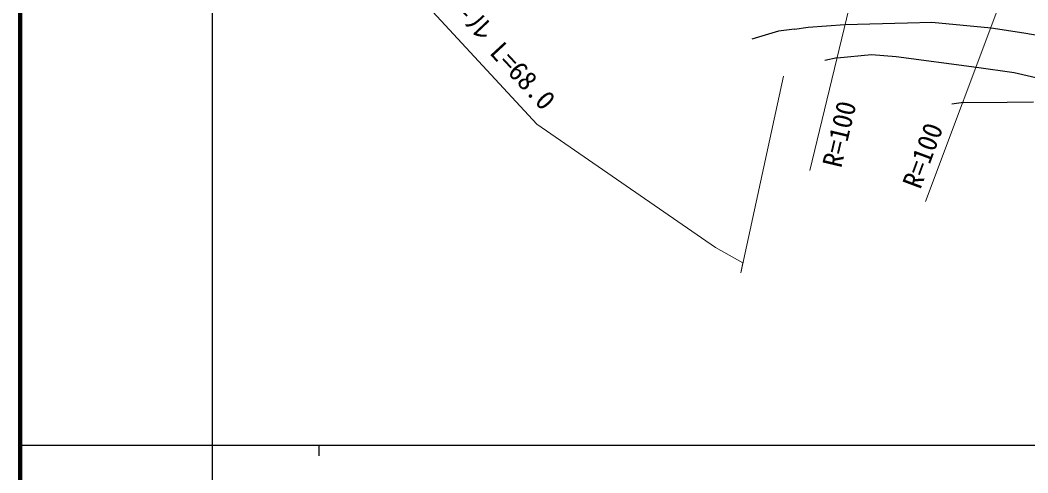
# Model space of a CAD drawing. Units: millimetres, scale not verified. Extents: x 40000 to 680000, y 20000 to 380000.
# Drawn here: x 40000 to 134424, y 202409 to 244824 of the extents above; entities that cross this region are included whole.
import ezdxf
from ezdxf.enums import TextEntityAlignment as Align

# ---------------------------------------------------------------- set-up
doc = ezdxf.new("R2010")
doc.units = ezdxf.units.MM
doc.header["$LTSCALE"] = 1000
for name, color, linetype, lineweight in [('M-BGD', 7, 'Continuous', 25), ('M-STR-HTXT', 7, 'Continuous', 13), ('M-TTL', 2, 'Continuous', 140), ('M-TTL-BAND', 7, 'Continuous', 25)]:
    doc.layers.add(name, color=color, linetype=linetype, lineweight=lineweight)
doc.styles.add('ＭＳ ゴシック', font='')
doc.styles.get('ＭＳ ゴシック').set_extended_font_data('MS Gothic')

msp = doc.modelspace()

# ---------------------------------------------------------------- linework, layer by layer
at = {"layer": 'M-BGD'}
for p, q in [((117287, 244409), (123132, 244563)), ((123132, 244563), (125419, 244639)), ((125419, 244639), (130973, 244093)), ((111049, 243804), (108556, 243035)), ((112563, 243995), (111049, 243804)), ((112563, 243995), (113824, 244167)), ((113824, 244167), (117287, 244409)), ((130973, 244093), (134061, 243630)), ((134061, 243630), (144718, 241744)), ((116571, 241304), (115399, 241052)), ((116571, 241304), (119774, 241613)), ((119774, 241613), (122078, 241434)), ((122078, 241434), (129617, 240434)), ((129617, 240434), (133133, 239916)), ((133133, 239916), (135979, 239267)), ((128405, 237124), (127314, 236963)), ((128405, 237124), (132477, 237154)), ((132477, 237154), (134939, 237157))]:
    msp.add_line(p, q, dxfattribs=at)
at = {"layer": 'M-STR-HTXT'}
for p, q in [((120122, 256065), (113984, 230740)), ((70407, 254542), (88402, 235091)), ((124825, 227828), (133899, 252022)), ((107540, 221152), (111539, 239591)), ((88402, 235091), (105167, 223532)), ((105167, 223532), (107729, 222098)), ((107729, 222098), (107540, 221152))]:
    msp.add_line(p, q, dxfattribs=at)
at = {"layer": 'M-TTL'}
msp.add_line((40000, 380000), (40000, 20000), dxfattribs=at)
at = {"layer": 'M-TTL-BAND'}
for p, q in [((58000, 370000), (58000, 20000)), ((40000, 205000), (579000, 205000)), ((68000, 205000), (68000, 204000))]:
    msp.add_line(p, q, dxfattribs=at)

# ---------------------------------------------------------------- texts
at = {"layer": 'M-STR-HTXT', "style": 'ＭＳ ゴシック'}
for s, rotation, p in [('ガ-ドレ-ル', 313.3, (74301, 251428)), ('L=68.0', 312.8, (83492, 241358)), ('R=100', 76.7, (117466, 230780)), ('R=100', 69.6, (124860, 228709))]:
    msp.add_text(s, height=1833, rotation=rotation, dxfattribs=at).set_placement(p, align=Align.BOTTOM_LEFT)

doc.saveas('drawing.dxf')
